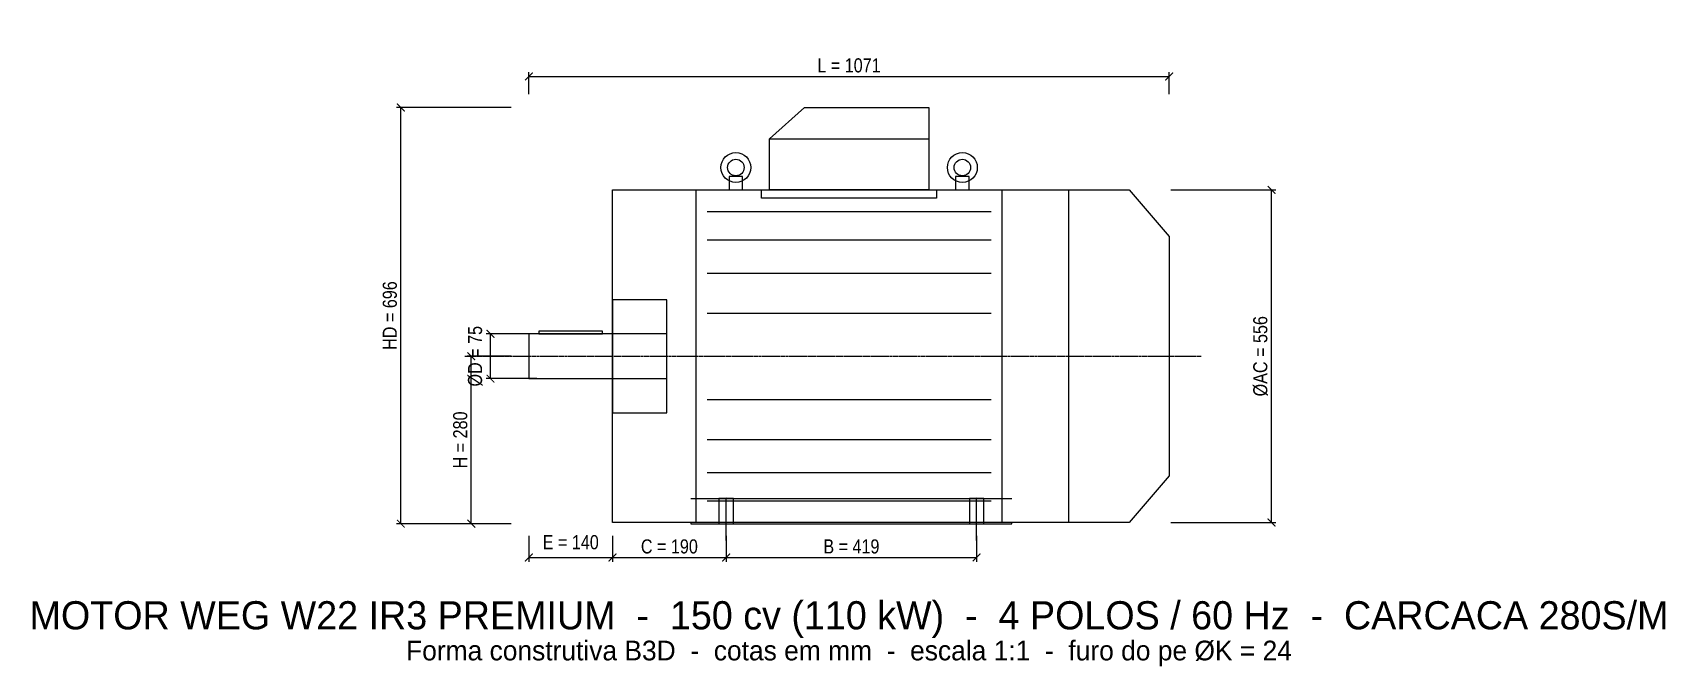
# Model space of a CAD drawing. Header units: metres. Extents: x -830 to 1901, y -519 to 541.
import ezdxf
from ezdxf.enums import TextEntityAlignment as Align

# ---------------------------------------------------------------- set-up
doc = ezdxf.new("R2010")
doc.units = ezdxf.units.M
doc.linetypes.add('CENTER', pattern=[5.08, 3.175, -0.635, 0.635, -0.635])
doc.linetypes.add('DASHED', pattern=[1.524, 1.27, -0.254])
for name, color, linetype in [('COTAS', 2, 'CONTINUOUS'), ('DETALHE', 8, 'DASHED'), ('EIXO', 3, 'CONTINUOUS'), ('EIXO_CENTRO', 6, 'CENTER'), ('MOTOR', 5, 'CONTINUOUS'), ('TEXTO', 7, 'CONTINUOUS')]:
    doc.layers.add(name, color=color, linetype=linetype)
doc.styles.add('OpenSansCondensed-Light', font='OpenSansCondensed-Light.ttf')
doc.dimstyles.new('PIVODRIP', dxfattribs={"dimtxt": 23.562, "dimasz": 12.9591, "dimexe": 7.0686, "dimexo": 8.2467, "dimgap": 6.59736, "dimtad": 1, "dimdec": 0, "dimzin": 12, "dimdsep": 46, "dimtxsty": 'OpenSansCondensed-Light', "dimblk": 'ARCHTICK', "dimcen": 2.5, "dimazin": 3, "dimtfac": 0.5, "dimtmove": 2, "dimatfit": 3})

# ---------------------------------------------------------------- blocks, each defined once
blk = doc.blocks.new('_ARCHTICK')
at = {"color": 0, "linetype": 'BYBLOCK', "const_width": 0.15}
blk.add_lwpolyline([(-0.5, -0.5), (0.5, 0.5)], dxfattribs=at)

msp = doc.modelspace()

# ---------------------------------------------------------------- linework, layer by layer
at = {"layer": 'DETALHE'}
for p, q in [((330, -308), (330, -236)), ((749, -308), (749, -236))]:
    msp.add_line(p, q, dxfattribs=at)
at = {"layer": 'EIXO'}
for points in [[(0, -37.5), (230.7725, -37.5), (230.7725, 37.5), (0, 37.5)], [(16.8, 37.5), (123.2, 37.5), (123.2, 42), (16.8, 42)]]:
    msp.add_lwpolyline(points, close=True, dxfattribs=at)
at = {"layer": 'EIXO_CENTRO'}
msp.add_line((-107.1, 0), (1124.55, 0), dxfattribs=at)
at = {"layer": 'MOTOR'}
for p, q in [((402.542, 363.56), (668.808, 363.56)), ((279.65, -278), (279.65, 278)), ((791.7, -278), (791.7, 278)), ((903.42, -278), (903.42, 278)), ((298.27, 241.86), (773.08, 241.86)), ((298.27, 194.6), (773.08, 194.6)), ((298.27, 139), (773.08, 139)), ((298.27, 72.28), (773.08, 72.28)), ((298.27, -72.28), (773.08, -72.28)), ((298.27, -139), (773.08, -139)), ((298.27, -194.6), (773.08, -194.6)), ((271.095, -238), (807.905, -238)), ((298.27, -241.86), (773.08, -241.86))]:
    msp.add_line(p, q, dxfattribs=at)
for points in [[(402.542, 278), (402.542, 363.56), (461.1205, 416), (668.808, 416), (668.808, 278)], [(334.9575, 278), (357.4755, 278), (357.4755, 300.518), (334.9575, 300.518)], [(713.8745, 278), (736.3925, 278), (736.3925, 300.518), (713.8745, 300.518)], [(140, 278), (1003.968, 278), (1071, 200.16), (1071, -200.16), (1003.968, -278), (140, -278)], [(389.2287, 278), (682.1213, 278), (682.1213, 264.2), (389.2287, 264.2)], [(140, -94.52), (230.7725, -94.52), (230.7725, 94.52), (140, 94.52)], [(318, -280), (342, -280), (342, -238), (318, -238)], [(737, -280), (761, -280), (761, -238), (737, -238)]]:
    msp.add_lwpolyline(points, close=True, dxfattribs=at)
msp.add_lwpolyline([(271.095, -278), (271.095, -280), (807.905, -280), (807.905, -278)], dxfattribs=at)
for centre, radius in [((346.2165, 315.53), 25.02), ((346.2165, 315.53), 13.761), ((725.1335, 315.53), 25.02), ((725.1335, 315.53), 13.761)]:
    msp.add_circle(centre, radius, dxfattribs=at)

# ---------------------------------------------------------------- texts
at = {"layer": 'TEXTO'}
for s, height, p in [('MOTOR WEG W22 IR3 PREMIUM  -  150 cv (110 kW)  -  4 POLOS / 60 Hz  -  CARCACA 280S/M', 47.124, (535.5, -433.153)), ('Forma construtiva B3D  -  cotas em mm  -  escala 1:1  -  furo do pe %%cK = 24', 32.9868, (535.5, -492.058))]:
    msp.add_text(s, height=height, dxfattribs=at).set_placement(p, align=Align.MIDDLE_CENTER)

# ---------------------------------------------------------------- dimensions: what is measured, and where the dimension line sits
at = {"layer": 'COTAS'}
for base, p1, p2, text in [((0, 467.8364), (0, 430.1372), (1071, 430.1372), 'L = <>'), ((0, -336.5488), (0, -291.781), (140, -291.781), 'E = <>'), ((140, -336.5488), (140, -291.781), (330, -291.781), 'C = <>'), ((330, -336.5488), (330, -291.781), (749, -291.781), 'B = <>')]:
    msp.add_linear_dim(base=base, p1=p1, p2=p2, text=text, dimstyle='PIVODRIP', dxfattribs=at).render()
for base, p1, p2, text in [((-214.2, -280), (-21.42, -280), (-21.42, 416), 'HD = <>'), ((1242.36, -278), (1065.645, -278), (1065.645, 278), '%%cAC = <>'), ((-64.26, -37.5), (21.42, -37.5), (21.42, 37.5), '%%cD = <>'), ((-96.39, -280), (-21.42, -280), (-21.42, 0), 'H = <>')]:
    msp.add_linear_dim(base=base, p1=p1, p2=p2, angle=90, text=text, dimstyle='PIVODRIP', dxfattribs=at).render()

doc.saveas('drawing.dxf')
